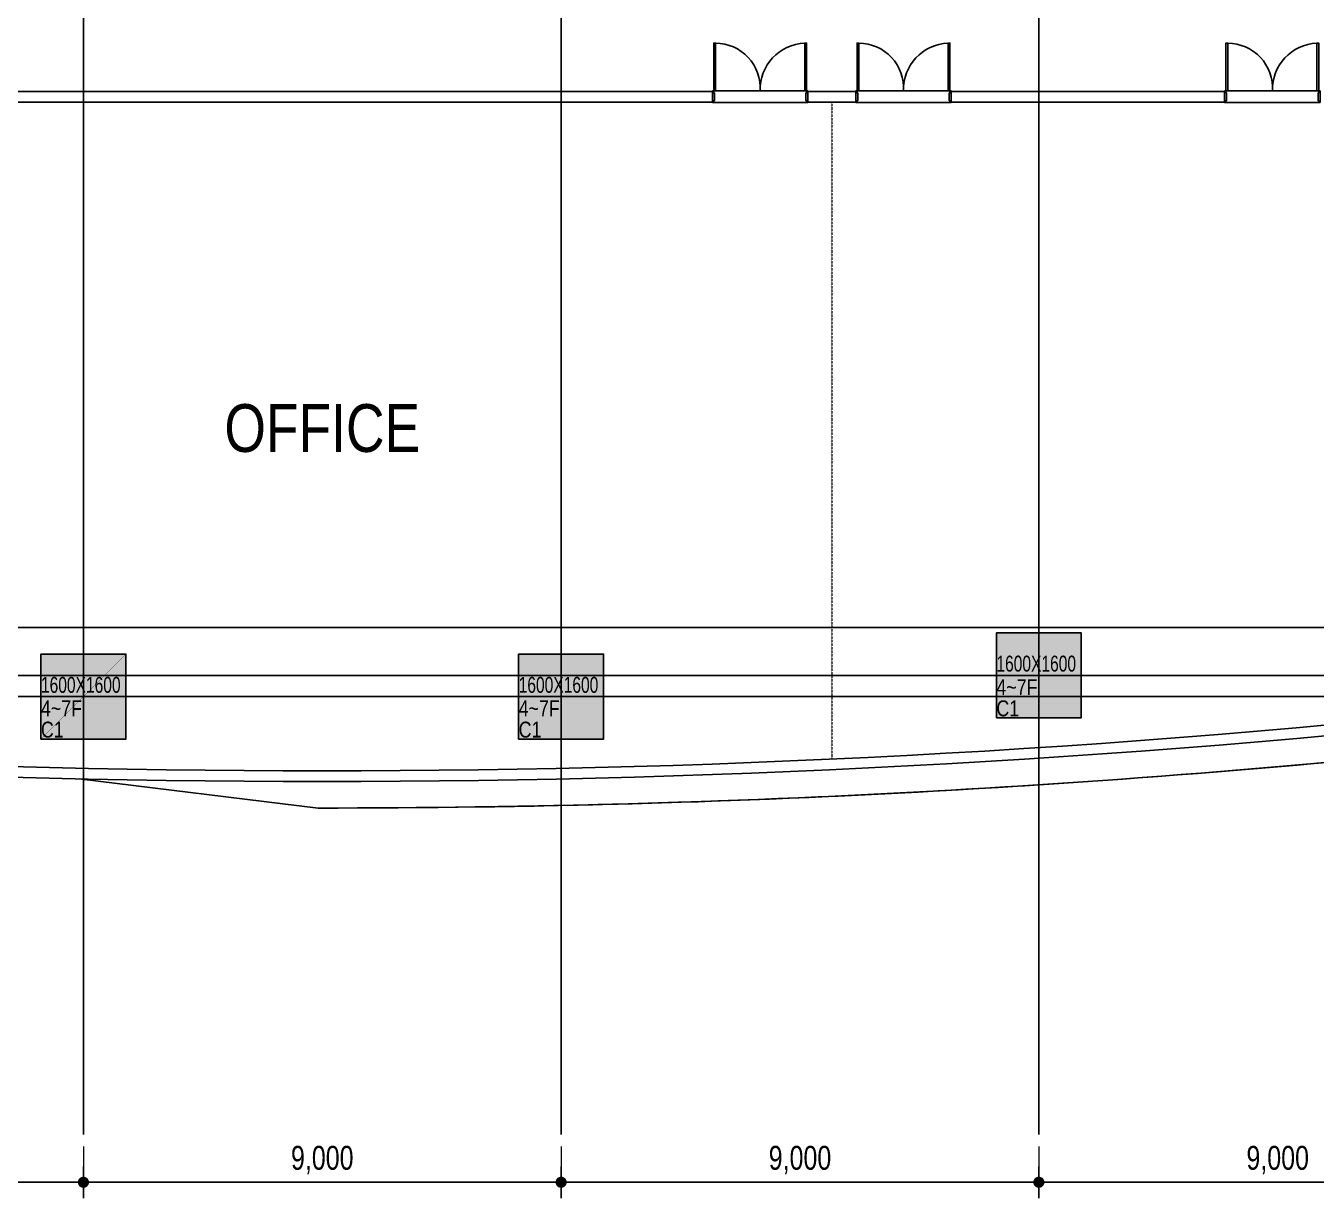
# Model space of a CAD drawing. Header units: millimetres. Extents: x -228566 to 117118, y -18667 to 244055.
# Drawn here: x -172151 to -147841, y 171181 to 193268 of the extents above; entities that cross this region are included whole.
import ezdxf
from ezdxf.enums import TextEntityAlignment as Align

# ---------------------------------------------------------------- set-up
doc = ezdxf.new("R2010")
doc.units = ezdxf.units.MM
doc.linetypes.add('X-GRID_5~ROOF$0$CENTER2', pattern=[1.125, 0.75, -0.125, 0.125, -0.125])
doc.linetypes.add('X-INT-OFFICE-5F$0$DASHED', pattern=[3, 2, -1])
doc.layers.get('0').update_dxf_attribs({"lineweight": 20})
doc.layers.get('Defpoints').update_dxf_attribs({"color": 151, "lineweight": 9})
for name, color, linetype in [('A-DIM1', 7, 'Continuous'), ('X-COL-5F$0$A-254', 254, 'Continuous'), ('X-COL-5F$0$A-COL', 2, 'Continuous'), ('X-EXT_5F$0$A-ELE3', 4, 'Continuous'), ('X-EXT_5F$0$A-ELES', 252, 'Continuous'), ('X-EXT_5F$0$A-WIN', 6, 'Continuous'), ('X-GRID_5~ROOF$0$A-CEN1', 1, 'X-GRID_5~ROOF$0$CENTER2'), ('X-INT-OFFICE-5F$0$A-DOOR', 4, 'Continuous'), ('X-INT-OFFICE-5F$0$A-DOORF', 9, 'Continuous'), ('X-INT-OFFICE-5F$0$A-ELE4', 8, 'Continuous'), ('X-INT-OFFICE-5F$0$A-WALD', 7, 'Continuous')]:
    doc.layers.add(name, color=color, linetype=linetype)
doc.styles.add('Hrtext', font='', dxfattribs={"width": 0.8})
doc.styles.add('X-COL-5F$0$Hrtext', font='arial.ttf', dxfattribs={"width": 0.8})
doc.styles.add('X-INT-OFFICE-5F$0$Hrtext', font='arial.ttf', dxfattribs={"width": 0.8})
doc.styles.get('Hrtext').set_extended_font_data('Dotum')
doc.dimstyles.new('HEERIM(Ext)', dxfattribs={"dimtxt": 3, "dimasz": 1, "dimexe": 2, "dimexo": 1.5, "dimgap": 1, "dimtad": 1, "dimdec": 0, "dimzin": 0, "dimdsep": 46, "dimlunit": 6, "dimtxsty": 'Hrtext', "dimblk": 'dotdim1', "dimcen": 1, "dimdle": 2, "dimclrd": 256, "dimclre": 256, "dimclrt": 3, "dimadec": 0, "dimazin": 0, "dimtfac": 1, "dimtdec": 0, "dimtix": 1, "dimtmove": 2, "dimatfit": 3, "dimldrblk": 'dotdim1', "dimfxl": 2, "dimtolj": 1, "dimtzin": 0, "dimlwd": -1, "dimarcsym": 0})

# ---------------------------------------------------------------- blocks, each defined once
blk = doc.blocks.new('X-INT-OFFICE-5F$0$DOOR_2400')
at = {"layer": 'X-INT-OFFICE-5F$0$A-DOOR'}
for points in [[(41794, 101558), (41794, 101523), (41844, 101523), (41844, 101508), (42038, 101508), (42038, 101523), (42088, 101523), (42088, 101558)], [(42088, 101523), (42088, 101478), (43288, 101478), (43288, 101523)], [(41794, 99158), (41794, 99193), (41844, 99193), (41844, 99208), (42038, 99208), (42038, 99193), (42088, 99193), (42088, 99158)], [(42088, 99193), (42088, 99238), (43288, 99238), (43288, 99193)]]:
    blk.add_lwpolyline(points, close=True, dxfattribs=at)
at = {"layer": 'X-INT-OFFICE-5F$0$A-DOORF'}
for centre, radius, start, end in [((42121, 101526), 1168, 268.3863, 357.6653), ((42157, 99230), 1131, 0.4286, 93.5198)]:
    blk.add_arc(centre, radius, start, end, dxfattribs=at)
at = {"layer": 'X-INT-OFFICE-5F$0$A-ELE4'}
for p, q in [((41794, 99193), (41794, 101523)), ((42088, 99193), (42088, 101523))]:
    blk.add_line(p, q, dxfattribs=at)
blk = doc.blocks.new('X-INT-OFFICE-5F')
at = {"layer": 'Defpoints', "linetype": 'X-INT-OFFICE-5F$0$DASHED'}
blk.add_line((112649, 78071), (112649, 65693), dxfattribs=at)
at = {"layer": 'X-INT-OFFICE-5F$0$A-WALD'}
for p, q in [((110399, 78281), (110399, 78081)), ((113099, 78281), (113099, 78081)), ((110399, 78271), (95699, 78271)), ((95699, 78071), (110399, 78071)), ((113099, 78271), (112199, 78271)), ((112199, 78271), (112199, 78071)), ((112199, 78071), (113099, 78071)), ((120049, 78271), (114899, 78271)), ((114899, 78271), (114899, 78071)), ((114899, 78071), (120049, 78071)), ((120049, 78271), (120049, 78071))]:
    blk.add_line(p, q, dxfattribs=at)
at = {"xscale": -0.7499999999999954, "yscale": 0.7499999999999954, "zscale": 0.7499999999999954, "rotation": 270}
for p in [(36030, 46715), (38730, 46715), (45680, 46715)]:
    blk.add_blockref('X-INT-OFFICE-5F$0$DOOR_2400', p, dxfattribs=at)
at = {"layer": 'Defpoints', "style": 'X-INT-OFFICE-5F$0$Hrtext', "width": 0.8}
blk.add_text('OFFICE', height=900, dxfattribs=at).set_placement((103049, 71930), align=Align.MIDDLE_CENTER)
blk = doc.blocks.new('dotdim1')
at = {"layer": 'A-DIM1'}
for p, q in [((0, 2), (0, -2)), ((-2, 0), (2, 0))]:
    blk.add_line(p, q, dxfattribs=at)
at = {"layer": 'A-DIM1', "const_width": 0.7}
blk.add_lwpolyline([(0.35, 0, 1), (-0.35, 0, 1)], format="xyb", close=True, dxfattribs=at)
blk = doc.blocks.new('*D315')
at = {"layer": 'A-DIM1', "lineweight": -2, "transparency": 16777216}
for p, q in [((10700, -47575), (10700, -48550)), ((19700, -47575), (19700, -48550))]:
    blk.add_line(p, q, dxfattribs=at)
at = {"layer": 'A-DIM1', "transparency": 16777216}
blk.add_line((10850, -48250), (19550, -48250), dxfattribs=at)
at = {"layer": 'Defpoints', "color": 0, "transparency": 16777216}
for p in [(10700, -47350), (19700, -47350), (19700, -48250)]:
    blk.add_point(p, dxfattribs=at)
at = {"layer": 'A-DIM1', "transparency": 16777216, "xscale": 150, "yscale": 150, "zscale": 150, "rotation": 180}
blk.add_blockref('dotdim1', (10700, -48250), dxfattribs=at)
at = {"layer": 'A-DIM1', "transparency": 16777216, "xscale": 150, "yscale": 150, "zscale": 150}
blk.add_blockref('dotdim1', (19700, -48250), dxfattribs=at)
at = {"layer": 'A-DIM1', "color": 3, "transparency": 16777216, "insert": (15200, -47831), "char_height": 450, "attachment_point": 5, "style": 'Hrtext'}
blk.add_mtext('\\A1;9,000', dxfattribs=at)
blk = doc.blocks.new('*D316')
at = {"layer": 'A-DIM1', "lineweight": -2, "transparency": 16777216}
for p, q in [((19700, -47575), (19700, -48550)), ((28700, -47575), (28700, -48550))]:
    blk.add_line(p, q, dxfattribs=at)
at = {"layer": 'A-DIM1', "transparency": 16777216}
blk.add_line((19850, -48250), (28550, -48250), dxfattribs=at)
at = {"layer": 'Defpoints', "color": 0, "transparency": 16777216}
for p in [(19700, -47350), (28700, -47350), (28700, -48250)]:
    blk.add_point(p, dxfattribs=at)
at = {"layer": 'A-DIM1', "transparency": 16777216, "xscale": 150, "yscale": 150, "zscale": 150, "rotation": 180}
blk.add_blockref('dotdim1', (19700, -48250), dxfattribs=at)
at = {"layer": 'A-DIM1', "transparency": 16777216, "xscale": 150, "yscale": 150, "zscale": 150}
blk.add_blockref('dotdim1', (28700, -48250), dxfattribs=at)
at = {"layer": 'A-DIM1', "color": 3, "transparency": 16777216, "insert": (24200, -47831), "char_height": 450, "attachment_point": 5, "style": 'Hrtext'}
blk.add_mtext('\\A1;9,000', dxfattribs=at)
blk = doc.blocks.new('*D317')
at = {"layer": 'A-DIM1', "lineweight": -2, "transparency": 16777216}
for p, q in [((28700, -47575), (28700, -48550)), ((37700, -47575), (37700, -48550))]:
    blk.add_line(p, q, dxfattribs=at)
at = {"layer": 'A-DIM1', "transparency": 16777216}
blk.add_line((28850, -48250), (37550, -48250), dxfattribs=at)
at = {"layer": 'Defpoints', "color": 0, "transparency": 16777216}
for p in [(28700, -47350), (37700, -47350), (37700, -48250)]:
    blk.add_point(p, dxfattribs=at)
at = {"layer": 'A-DIM1', "transparency": 16777216, "xscale": 150, "yscale": 150, "zscale": 150, "rotation": 180}
blk.add_blockref('dotdim1', (28700, -48250), dxfattribs=at)
at = {"layer": 'A-DIM1', "transparency": 16777216, "xscale": 150, "yscale": 150, "zscale": 150}
blk.add_blockref('dotdim1', (37700, -48250), dxfattribs=at)
at = {"layer": 'A-DIM1', "color": 3, "transparency": 16777216, "insert": (33200, -47831), "char_height": 450, "attachment_point": 5, "style": 'Hrtext'}
blk.add_mtext('\\A1;9,000', dxfattribs=at)
blk = doc.blocks.new('*D318')
at = {"layer": 'A-DIM1', "lineweight": -2, "transparency": 16777216}
for p, q in [((37700, -47575), (37700, -48550)), ((46700, -47575), (46700, -48550))]:
    blk.add_line(p, q, dxfattribs=at)
at = {"layer": 'A-DIM1', "transparency": 16777216}
blk.add_line((37850, -48250), (46550, -48250), dxfattribs=at)
at = {"layer": 'Defpoints', "color": 0, "transparency": 16777216}
for p in [(37700, -47350), (46700, -47350), (46700, -48250)]:
    blk.add_point(p, dxfattribs=at)
at = {"layer": 'A-DIM1', "transparency": 16777216, "xscale": 150, "yscale": 150, "zscale": 150, "rotation": 180}
blk.add_blockref('dotdim1', (37700, -48250), dxfattribs=at)
at = {"layer": 'A-DIM1', "transparency": 16777216, "xscale": 150, "yscale": 150, "zscale": 150}
blk.add_blockref('dotdim1', (46700, -48250), dxfattribs=at)
at = {"layer": 'A-DIM1', "color": 3, "transparency": 16777216, "insert": (42200, -47831), "char_height": 450, "attachment_point": 5, "style": 'Hrtext'}
blk.add_mtext('\\A1;9,000', dxfattribs=at)
blk = doc.blocks.new('X-COL-5F$0$1600X1600_4~7F_C1')
at = {"layer": 'X-COL-5F$0$A-254'}
h = blk.add_hatch(color=256, dxfattribs=at)
h.dxf.hatch_style = 1
h.paths.add_polyline_path([(-800, -800), (800, -800), (800, 800), (-800, 800)])
at = {"layer": 'Defpoints', "const_width": 0.747}
blk.add_lwpolyline([(800, 800), (-800, -800)], dxfattribs=at)
at = {"layer": 'X-COL-5F$0$A-COL'}
blk.add_lwpolyline([(-800, -800), (800, -800), (800, 800), (-800, 800)], close=True, dxfattribs=at)
at = {"layer": 'Defpoints', "style": 'X-COL-5F$0$Hrtext'}
for s, width, p in [('1600X1600', 0.7, (-800, 71)), ('4~7F', 0.8, (-800, -372))]:
    blk.add_text(s, height=300, dxfattribs=dict(at, width=width)).set_placement(p)
at = {"layer": 'Defpoints', "color": 6, "style": 'X-COL-5F$0$Hrtext', "width": 0.8}
blk.add_text('C1', height=300, dxfattribs=at).set_placement((-800, -772))
blk = doc.blocks.new('Grid_Office')
at = {"layer": 'A-DIM1'}
for base, p1, p2, picture, middle in [((19700, -48250), (10700, -47350), (19700, -47350), '*D315', (15200, -47831.3)), ((28700, -48250), (19700, -47350), (28700, -47350), '*D316', (24200, -47831.3)), ((37700, -48250), (28700, -47350), (37700, -47350), '*D317', (33200, -47831.3)), ((46700, -48250), (37700, -47350), (46700, -47350), '*D318', (42200, -47831.3))]:
    dim = blk.add_linear_dim(base=base, p1=p1, p2=p2, dimstyle='HEERIM(Ext)', override={"dimscale": 150}, dxfattribs=at)
    dim.commit()
    dim.dimension.update_dxf_attribs({"geometry": picture, "text_midpoint": middle})
blk = doc.blocks.new('A$Cc43ae5d8')
at = {"layer": 'X-EXT_5F$0$A-ELE3'}
blk.add_lwpolyline([(28621, -40550), (33121, -41100, 0.028396), (56747, -39766, 0.345625), (62461, -34128, 0.031644), (63400, -19300, 0.008188), (63337, -15452), (62602, -10952)], format="xyb", dxfattribs=at)
at = {"layer": 'X-EXT_5F$0$A-ELES'}
blk.add_lwpolyline([(28621, -40550), (33121, -41100, 0.028937), (57195, -39715, 0.222512), (61813, -36863), (69546, -25052, -0.239342), (73652, -22700), (76877, -22700)], format="xyb", dxfattribs=at)
at = {"layer": 'X-EXT_5F$0$A-WIN'}
for points in [[(62900, -19300, 0.031644), (61965, -4535, 0.345625), (56690, 669, 0.056648), (9710, 669, 0.345625), (4435, -4535, 0.031644), (3500, -19300, 0.031644), (4435, -34065, 0.345625), (9710, -39269, 0.056648), (56690, -39269, 0.345625), (61965, -34065, 0.031644)], [(62700, -19300, 0.031644), (61766, -4560, 0.345625), (56668, 471, 0.056648), (9732, 471, 0.345625), (4634, -4560, 0.031644), (3700, -19300, 0.031644), (4634, -34040, 0.345625), (9732, -39071, 0.056648), (56668, -39071, 0.345625), (61766, -34040, 0.031644)]]:
    blk.add_lwpolyline(points, format="xyb", close=True, dxfattribs=at)
at = {"layer": 'X-GRID_5~ROOF$0$A-CEN1', "ltscale": 10}
for p, q in [((28700, 8750), (28700, -47250)), ((37700, 8750), (37700, -47250)), ((46700, 8750), (46700, -47250))]:
    blk.add_line(p, q, dxfattribs=at)
for points in [[(66500, -37700), (-3500, -37700)], [(66500, -38600), (-3500, -38600)], [(66500, -39000), (-3500, -39000)]]:
    blk.add_lwpolyline(points, dxfattribs=at)
at = {"layer": 'X-COL-5F$0$A-COL'}
for p in [(46700, -38600), (28700, -39000), (37700, -39000)]:
    blk.add_blockref('X-COL-5F$0$1600X1600_4~7F_C1', p, dxfattribs=at)
blk.add_blockref('X-INT-OFFICE-5F', (-69849, -105871))
blk.add_blockref('Grid_Office', (9000, 100))
blk.add_blockref('X-INT-OFFICE-5F', (-69849, -105871))

msp = doc.modelspace()

# ---------------------------------------------------------------- block references
at = {"layer": 'Defpoints'}
msp.add_blockref('A$Cc43ae5d8', (-199765.7, 219631.3), dxfattribs=at)

doc.saveas('drawing.dxf')
